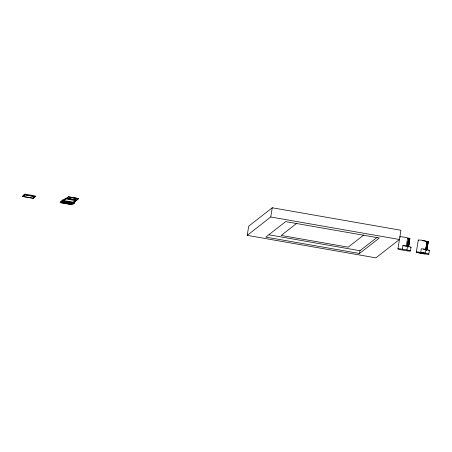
<?xml version="1.0" encoding="UTF-8"?>
<svg xmlns="http://www.w3.org/2000/svg" width="452" height="452" viewBox="0 0 452 452"><rect width="100%" height="100%" fill="white"/><g stroke="black" fill="none" stroke-linecap="round" stroke-linejoin="round"><path stroke-width="0.68" d="M22.82 196.417L22.922 195.772L25.007 194.145L35.205 195.931L35.098 196.575L33.013 198.202L22.82 196.417L24.165 195.71M25.007 194.145L24.9 194.789L23.747 195.541M23.933 194.998L23.736 195.614M23.905 195.569L24.012 194.925M24.741 194.744L35.29 196.665L24.741 194.744L22.6 196.473L33.166 198.321L35.29 196.665M33.166 198.321L35.307 196.592M73.495 201.829L74.846 202.061L74.693 202.982L72.382 204.784L60.252 202.665L60.404 201.745L62.715 199.942L64.06 200.179M61.743 202.778L63.732 201.23L73.1 202.863L71.111 204.417L61.743 202.778L63.777 200.954L65.116 201.185M60.252 202.665L62.562 200.863L62.715 199.942M63.681 199.891L65.817 198.196L75.072 199.812L76.738 198.513L70.309 197.309L68.371 198.643L75.072 199.812M63.783 200.552L63.89 199.908L65.975 198.281L65.868 198.925L63.783 200.552L73.981 202.332L75.275 200.903L74.247 201.739M65.817 198.196L76.625 200.191L78.71 198.564L68.512 196.778L66.427 198.405L76.614 200.281L78.71 198.564M66.416 198.496L68.512 196.778M71.111 204.417L73.145 202.592M72.665 202.835L71.665 203.615L71.557 204.259L61.788 202.502M73.981 202.332L74.088 201.688M74.727 201.451L75.055 201.485L75.173 200.841M75.066 201.485L76.066 200.711L76.168 200.061M247.21 235.356L270.759 216.988L399.427 239.487L375.883 257.855L247.21 235.356L248.719 226.147L272.262 207.779L400.935 230.277L397.918 248.882M270.759 216.988L272.262 207.779M359.515 253.493L379.375 237.995L285.687 221.616L265.821 237.108L359.515 253.493L359.967 250.73L377.07 237.385M402.32 249.159L406.919 249.962A3.989 0.429 9.3 0 1 410.365 251.007A3.989 0.429 9.3 0 1 405.998 250.679L401.399 249.877A3.989 0.429 9.3 0 1 397.946 248.832A3.989 0.429 9.3 0 1 402.32 249.159L402.924 245.47L407.523 246.272A3.989 0.429 9.3 0 1 410.71 247.058A3.989 0.429 9.3 0 1 410.117 247.402M406.235 246.312L407.591 238.029A3.989 0.429 9.3 0 0 402.568 236.927A3.989 0.429 9.3 0 0 400.082 237.08M408.602 238.21L409.009 238.283L407.653 246.566L407.275 246.493L408.602 238.21L407.591 238.029M407.371 246.515L408.727 238.232M406.919 249.962L408.823 238.249M407.563 246.549L408.919 238.266M407.744 246.589L409.009 238.283M407.828 246.606L409.1 238.306M407.913 246.622L409.184 238.323M407.992 246.645L409.269 238.345M408.139 246.685L409.348 238.362M408.212 246.702L409.427 238.379M408.275 246.719L409.568 238.419M408.388 246.752L409.631 238.436M408.478 246.792L409.687 238.458M408.597 246.848L409.789 238.492M408.602 246.905L409.874 238.526M410.393 250.956L410.998 247.267M416.32 252.103L418.281 240.131M420.716 252.374L421.32 248.685L425.925 249.487L425.321 253.182L424.4 253.9L419.801 253.092L420.716 252.374L425.321 253.182M427.033 241.43L425.773 249.73L426.999 241.424L422.4 240.622M425.869 249.747L427.129 241.447M426.055 249.786L427.225 241.464M426.146 249.803L427.321 241.487M426.23 249.82L427.502 241.521M426.315 249.843L427.586 241.543M426.394 249.86L427.671 241.56M426.468 249.883L427.75 241.577M426.541 249.899L427.824 241.6M426.677 249.939L427.897 241.617M426.733 249.956L427.965 241.639M426.835 249.99L428.089 241.673M426.863 250.154L428.146 241.69M426.937 250.142L428.276 241.741M428.79 254.199A3.989 0.429 9.3 0 0 423.078 252.86A3.989 0.429 9.3 0 0 422.71 253.555A3.989 0.429 9.3 0 0 428.79 254.199L429.4 250.481M409.958 238.622L409.32 238.639M427.377 241.82L428.377 241.82M68.681 198.581L70.309 197.309M74.919 199.671L76.552 198.405M296.834 223.254L281.189 235.452L348.198 247.171L363.837 234.967M24.142 195.75L23.679 195.614M72.552 203.389L72.54 203.569M73.049 203.66L73.331 203.632M425.643 249.707L424.332 249.476M68.501 196.874L78.693 198.654M70.043 197.338L76.738 198.513M65.868 198.925L76.066 200.711M269.053 234.831L359.967 250.73M68.461 201.773L69.8 202.004M71.139 202.236L72.478 202.473M62.562 200.863L74.693 202.982M62.077 201.937L71.665 203.615M62.427 202.1L71.184 203.632M423.326 249.137A3.989 0.429 9.3 0 1 428.31 250.007A3.989 0.429 9.3 0 1 428.666 250.623M418.36 240.221A3.989 0.429 9.3 0 1 422.925 240.447A3.989 0.429 9.3 0 1 425.558 241.532M402.924 245.47A3.989 0.429 9.3 0 1 405.766 246.125M418.106 252.753A3.989 0.429 9.3 0 0 424.191 253.391A3.989 0.429 9.3 0 0 418.479 252.058A3.989 0.429 9.3 0 0 418.106 252.753"/></g></svg>
